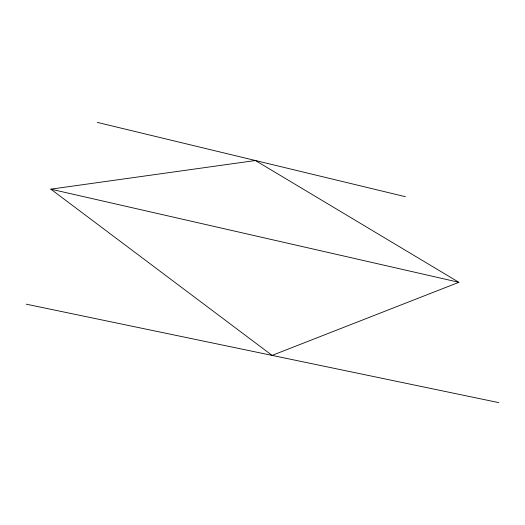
<?xml version="1.0" encoding="UTF-8"?>
<svg xmlns="http://www.w3.org/2000/svg" width="525" height="525" viewBox="0 0 525 525"><rect width="100%" height="100%" fill="white"/><g stroke="black" fill="none" stroke-linecap="round" stroke-linejoin="round"><path stroke-width="0.79" d="M458.889 282.299L272.088 355.392L50.82 189.157L255.426 160.525L458.889 282.299L50.82 189.157M26.25 304.178L498.75 402.616M97.276 122.384L405.431 196.704"/></g></svg>
